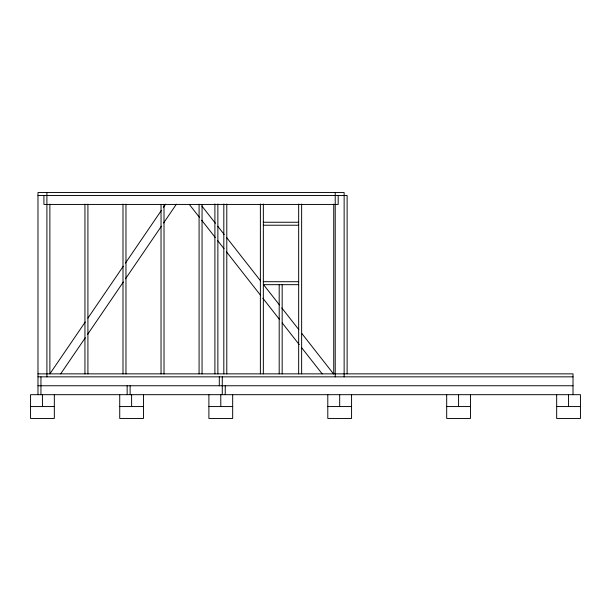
<?xml version="1.0" encoding="UTF-8"?>
<svg xmlns="http://www.w3.org/2000/svg" width="611" height="611" viewBox="0 0 611 611"><rect width="100%" height="100%" fill="white"/><g stroke="black" fill="none" stroke-linecap="round" stroke-linejoin="round"><path stroke-width="0.92" d="M85.242 322.012L49.873 373.863L49.873 204.105M87.923 318.087L123.292 266.228M125.438 263.089L161.35 210.451M163.488 207.305L165.634 204.166M60.665 373.863L85.319 337.723M87.465 334.584L123.369 281.946M125.515 278.799L161.426 226.162M163.565 223.015L176.426 204.166M37.981 195.52L347.117 195.52L347.117 373.863M263.349 222.251L298.664 222.251M263.349 225.222L298.664 225.222M263.349 281.702L298.664 281.702M263.349 284.673L298.664 284.673M37.981 373.863L573.019 373.863L573.019 394.675M37.981 376.842L573.019 376.842M37.981 385.755L573.019 385.755M30.55 406.559L54.333 406.559M119.725 406.559L143.501 406.559M208.893 406.559L232.676 406.559M327.794 406.559L351.569 406.559M446.687 406.559L470.47 406.559M556.667 406.559L580.45 406.559M201.882 206.014L215.393 223.244M217.745 226.246L224.206 234.487M226.559 237.48L260.637 280.945M263.578 284.695L279.441 304.927M281.793 307.921L298.832 329.657M301.765 333.4L333.499 373.863M189.372 204.509L199.362 217.249M201.714 220.25L215.225 237.48M217.577 240.482L224.038 248.723M226.391 251.724L260.469 295.182M262.822 298.183L279.273 319.163M282.213 322.913L299.253 344.642M301.597 347.636L322.165 373.863M568.558 394.675L568.558 406.559M556.667 394.675L556.667 418.451L580.45 418.451L580.45 394.675L30.55 394.675L30.55 418.451L54.333 418.451L54.333 394.675M470.47 394.675L470.47 418.451L446.687 418.451L446.687 394.675M458.578 394.675L458.578 406.559M351.569 394.675L351.569 418.451L327.794 418.451L327.794 394.675M344.138 376.842L344.138 192.549L37.981 192.549L37.981 394.675M339.685 394.675L339.685 406.559M338.196 195.52L338.196 204.441L43.923 204.441L43.923 195.52M335.225 192.549L335.225 376.842M333.736 204.105L333.736 373.863M301.635 204.066L301.635 373.863M298.664 204.066L298.664 373.863M282.167 284.673L282.167 373.848M279.196 284.673L279.196 373.848M263.349 204.028L263.349 373.863M260.378 204.028L260.378 373.863M232.676 394.675L232.676 418.451L208.893 418.451L208.893 394.675M226.788 203.975L226.788 373.863M225.245 385.755L225.245 394.675M223.817 203.967L223.817 373.863M222.274 376.842L222.274 394.675M220.785 394.675L220.785 406.559M219.303 376.842L219.303 385.755M217.875 203.944L217.875 373.863M214.904 203.929L214.904 373.863M202.058 204.441L202.058 373.863M199.087 204.25L199.087 373.863M164.015 204.441L164.015 373.863M161.037 204.441L161.037 373.863M143.501 394.675L143.501 418.451L119.725 418.451L119.725 394.675M131.609 394.675L131.609 406.559M130.128 385.755L130.128 394.675M127.157 385.755L127.157 394.675M125.965 204.105L125.965 373.863M122.994 204.059L122.994 373.863M87.915 204.074L87.915 373.863M84.944 204.112L84.944 373.863M46.902 192.549L46.902 376.842M42.442 394.675L42.442 406.559M40.952 376.842L40.952 394.675"/></g></svg>
